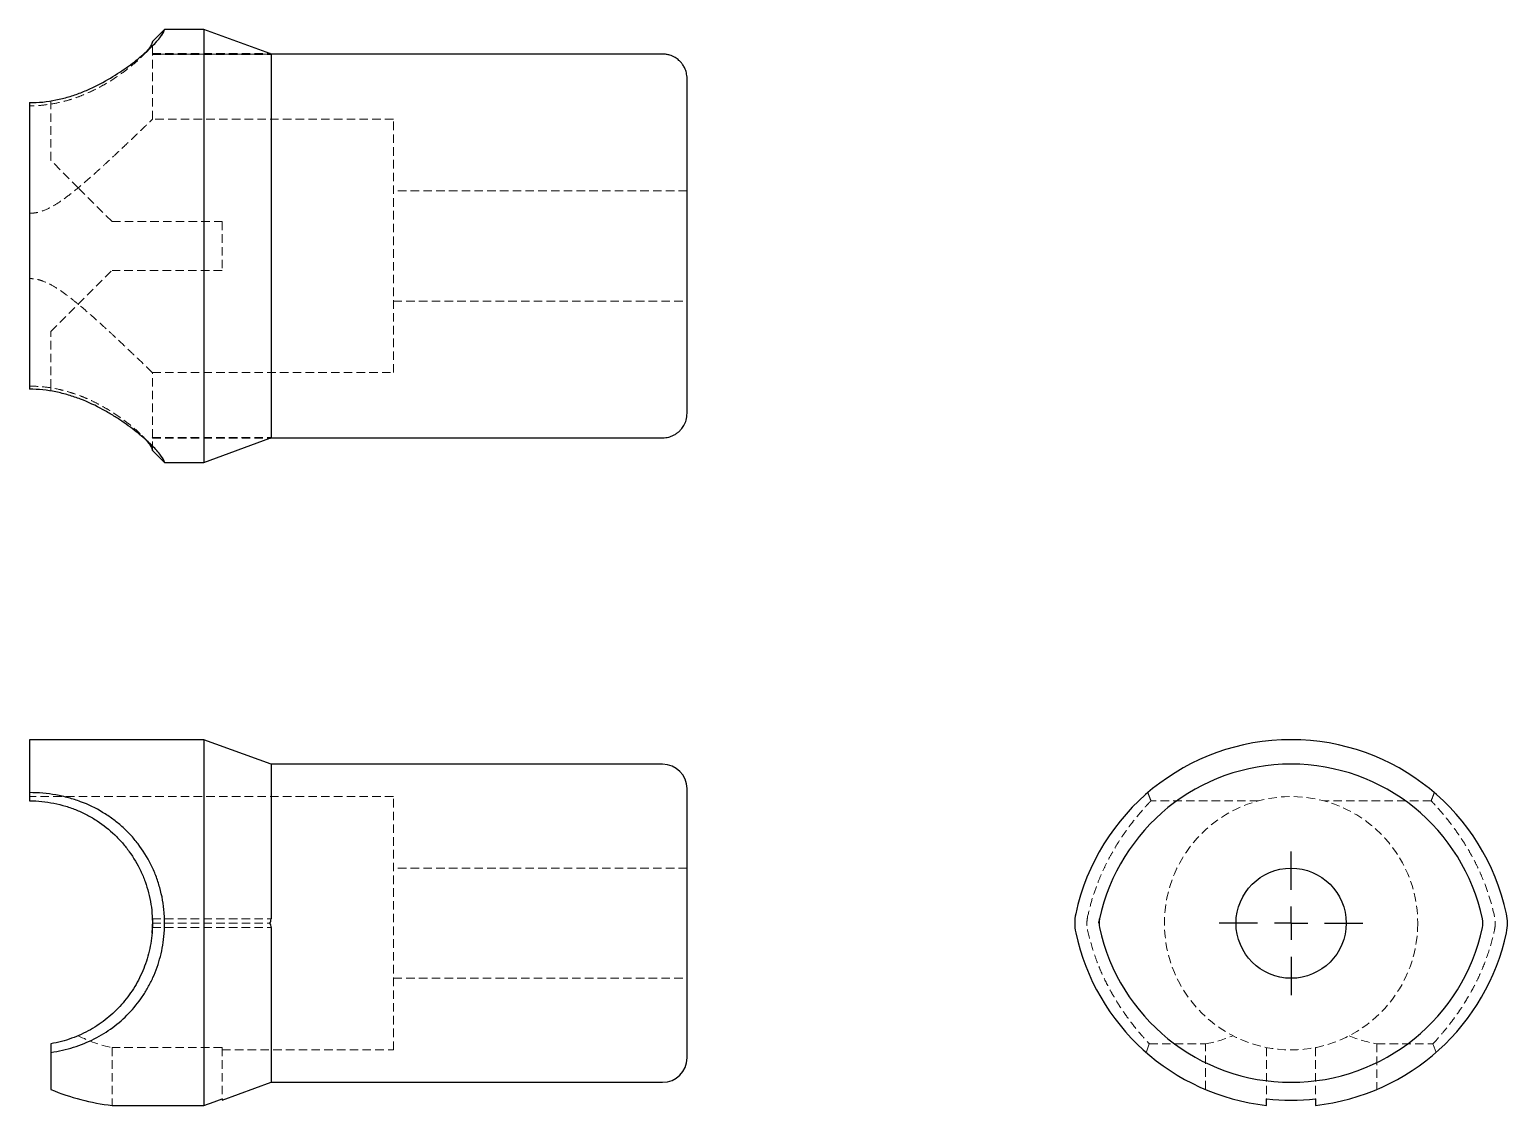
# Model space of a CAD drawing. Header units: millimetres. Extents: x 35 to 255, y 30 to 190.
import ezdxf

# ---------------------------------------------------------------- set-up
doc = ezdxf.new("R2010")
doc.units = ezdxf.units.MM
doc.linetypes.add('HIDDEN', pattern=[1.905, 1.27, -0.635])
doc.layers.add('10', color=7, linetype='Continuous')

# ---------------------------------------------------------------- blocks, each defined once
blk = doc.blocks.new('SW_CENTERMARKSYMBOL_0')
at = {"layer": '10', "color": 0}
for p, q in [((0, 5), (0, 10.72)), ((0, 0), (0, 2.5)), ((-5, 0), (-10.72, 0)), ((0, 0), (-2.5, 0)), ((0, 0), (0, -2.5)), ((0, 0), (2.5, 0)), ((5, 0), (10.72, 0)), ((0, -5), (0, -10.72))]:
    blk.add_line(p, q, dxfattribs=at)

msp = doc.modelspace()

# ---------------------------------------------------------------- linework, layer by layer
at = {"color": 7, "linetype": 'Continuous', "lineweight": 25}
for p, q in [((54.83, 190.3), (52.99, 188.46)), ((60.68, 190.3), (54.82, 190.3)), ((70.55, 186.71), (60.68, 190.3)), ((60.68, 190.3), (60.68, 190.15)), ((60.68, 190.15), (60.68, 125.85)), ((129.18, 186.65), (70.67, 186.65)), ((132.83, 133.02), (132.83, 182.98)), ((34.66, 179.39), (34.66, 136.61)), ((60.68, 125.7), (70.55, 129.29)), ((70.67, 129.35), (129.18, 129.35)), ((52.99, 127.54), (54.83, 125.7)), ((60.68, 125.85), (60.68, 125.7)), ((54.82, 125.7), (60.68, 125.7)), ((60.68, 84.3), (34.66, 84.3)), ((34.66, 84.3), (34.66, 76.39)), ((70.72, 80.65), (60.68, 84.3)), ((60.68, 84.3), (60.68, 58.31)), ((129.18, 80.65), (70.72, 80.65)), ((34.66, 76.39), (34.66, 75.17)), ((132.83, 56.9), (132.83, 76.99)), ((52.95, 58.13), (52.98, 57.51)), ((60.68, 58.31), (60.68, 55.49)), ((52.96, 56.3), (52.92, 55.43)), ((60.68, 55.49), (60.68, 29.7)), ((132.83, 36.8), (132.83, 56.9)), ((37.84, 38.9), (37.84, 37.62)), ((37.84, 37.62), (37.84, 32.09)), ((63.41, 30.49), (70.72, 33.15)), ((70.72, 33.15), (129.18, 33.15)), ((46.97, 29.7), (60.68, 29.7)), ((63.41, 30.7), (63.41, 30.49)), ((219.35, 29.7), (219.35, 30.7)), ((226.65, 30.7), (226.65, 29.7))]:
    msp.add_line(p, q, dxfattribs=at)
at = {"color": 7, "linetype": 'HIDDEN', "lineweight": 18}
for p, q in [((53, 186.71), (53, 188.47)), ((52.99, 186.58), (70.72, 186.58)), ((52.99, 186.58), (70.72, 186.58)), ((53, 186.71), (70.55, 186.71)), ((70.67, 186.65), (53, 186.65)), ((53, 176.89), (53, 186.61)), ((37.84, 179.64), (37.84, 179.17)), ((37.84, 170.79), (37.84, 179.17)), ((88.99, 176.91), (52.99, 176.91)), ((88.99, 139.09), (88.99, 176.91)), ((41.93, 166.69), (37.84, 170.79)), ((46.97, 161.65), (41.93, 166.69)), ((132.83, 166.22), (88.99, 166.22)), ((46.97, 161.65), (63.41, 161.65)), ((63.41, 161.65), (63.41, 154.35)), ((41.93, 149.31), (46.97, 154.35)), ((63.41, 154.35), (46.97, 154.35)), ((37.84, 145.21), (41.93, 149.31)), ((41.93, 149.31), (42.01, 149.24)), ((88.99, 149.78), (132.83, 149.78)), ((37.84, 136.83), (37.84, 145.21)), ((53, 139.09), (88.99, 139.09)), ((53, 129.39), (53, 139.09)), ((37.84, 136.83), (37.84, 136.36)), ((51.48, 129.66), (51.43, 129.72)), ((52.99, 129.42), (53, 129.39)), ((52.99, 129.42), (53, 129.35)), ((52.99, 129.42), (70.72, 129.42)), ((53, 129.35), (70.67, 129.35)), ((53, 129.29), (70.55, 129.29)), ((53, 127.53), (53, 129.29)), ((70.72, 129.42), (70.7, 129.38)), ((88.99, 75.81), (34.66, 75.81)), ((88.99, 37.99), (88.99, 75.81)), ((201.61, 76.39), (201.61, 76.39)), ((218.12, 75.17), (202.08, 75.17)), ((218.12, 75.17), (202.08, 75.17)), ((218.12, 75.16), (218.12, 75.17)), ((243.92, 75.17), (227.88, 75.17)), ((227.88, 75.17), (227.88, 75.16)), ((243.92, 75.17), (227.88, 75.17)), ((244.39, 76.39), (244.39, 76.39)), ((132.83, 65.12), (88.99, 65.12)), ((52.99, 57.54), (70.72, 57.54)), ((52.99, 56.25), (70.72, 56.25)), ((52.99, 56.25), (70.72, 56.25)), ((53, 56.9), (70.55, 56.9)), ((88.99, 48.68), (132.83, 48.68)), ((63.41, 38.35), (46.97, 38.35)), ((46.97, 38.35), (46.97, 29.7)), ((63.41, 38.35), (63.41, 30.7)), ((63.41, 37.99), (88.99, 37.99)), ((201.83, 38.9), (201.36, 37.62)), ((201.83, 38.9), (210.21, 38.9)), ((210.21, 32.09), (210.21, 38.9)), ((219.35, 38.35), (219.35, 30.7)), ((226.65, 38.35), (226.65, 30.7)), ((235.79, 38.9), (244.17, 38.9)), ((235.79, 38.9), (235.79, 32.09)), ((244.64, 37.62), (244.17, 38.9))]:
    msp.add_line(p, q, dxfattribs=at)
at = {"color": 7, "linetype": 'Continuous', "lineweight": 25, "flags": 128}
for points in [[(70.72, 186.58), (70.72, 186.16), (70.72, 185.63), (70.72, 185.01), (70.72, 184.28), (70.72, 183.46), (70.72, 182.55), (70.72, 181.55), (70.72, 180.46), (70.72, 179.29), (70.72, 178.04), (70.72, 176.72), (70.72, 175.33), (70.72, 173.87), (70.72, 172.36), (70.72, 170.8), (70.72, 169.19), (70.72, 167.54), (70.72, 165.85), (70.72, 164.14), (70.72, 162.4), (70.72, 160.65), (70.72, 158.88), (70.72, 157.12), (70.72, 155.35), (70.72, 153.6), (70.72, 151.86), (70.72, 150.15), (70.72, 148.46), (70.72, 146.81), (70.72, 145.2), (70.72, 143.64), (70.72, 142.13), (70.72, 140.67), (70.72, 139.28), (70.72, 137.96), (70.72, 136.71), (70.72, 135.54), (70.72, 134.45), (70.72, 133.45), (70.72, 132.54), (70.72, 131.72), (70.72, 130.99), (70.72, 130.37), (70.72, 129.84), (70.72, 129.42)], [(70.72, 80.65), (70.72, 80.63), (70.72, 80.53), (70.72, 80.31), (70.72, 79.99), (70.72, 79.57), (70.72, 79.05), (70.72, 78.42), (70.72, 77.69), (70.72, 76.87), (70.72, 75.96), (70.72, 74.96), (70.72, 73.87), (70.72, 72.7), (70.72, 71.45), (70.72, 70.12), (70.72, 68.73), (70.72, 67.28), (70.72, 65.77), (70.72, 64.21), (70.72, 62.59), (70.72, 60.94), (70.72, 59.26), (70.72, 57.54)], [(70.72, 56.25), (70.72, 54.54), (70.72, 52.85), (70.72, 51.2), (70.72, 49.59), (70.72, 48.03), (70.72, 46.52), (70.72, 45.06), (70.72, 43.67), (70.72, 42.35), (70.72, 41.1), (70.72, 39.93), (70.72, 38.84), (70.72, 37.84), (70.72, 36.92), (70.72, 36.1), (70.72, 35.38), (70.72, 34.75), (70.72, 34.22), (70.72, 33.8), (70.72, 33.48), (70.72, 33.27), (70.72, 33.16), (70.72, 33.15)], [(60.68, 29.7), (62.22, 30.26), (63.41, 30.7)]]:
    msp.add_lwpolyline(points, dxfattribs=at)
at = {"color": 7, "linetype": 'HIDDEN', "lineweight": 18, "flags": 128}
for points in [[(201.61, 76.39), (201.88, 75.71), (202.08, 75.17)], [(243.92, 75.17), (244.18, 75.85), (244.39, 76.39)]]:
    msp.add_lwpolyline(points, dxfattribs=at)
at = {"color": 7, "linetype": 'HIDDEN', "lineweight": 18}
msp.add_circle((223, 56.9), 18.91, dxfattribs=at)
at = {"color": 7, "linetype": 'Continuous', "lineweight": 25}
msp.add_circle((223, 56.9), 8.22, dxfattribs=at)
for centre, radius, start, end in [((223, 51.42), 32.88, 12.0948, 167.9052), ((129.18, 76.99), 3.65, 0, 90), ((223, 51.42), 29.23, 12.0948, 167.9052), ((197.43, 56.9), 6.73, 167.9049, 192.0948), ((248.57, 56.9), 6.73, 347.9052, 12.0948), ((223, 62.38), 32.88, 192.0948, 263.6206), ((223, 62.38), 29.23, 192.0948, 347.9052), ((223, 62.38), 32.88, 276.3794, 347.9052), ((129.18, 36.8), 3.65, 270, 0), ((50.63, 62.38), 32.88, 247.1146, 263.6206), ((223, 62.38), 31.89, 263.4209, 276.5791)]:
    msp.add_arc(centre, radius, start, end, dxfattribs=at)
at = {"color": 7, "linetype": 'HIDDEN', "lineweight": 18}
for centre, radius, start, end in [((50.63, 56.9), 18.91, 242.6232, 258.8583), ((207.11, 56.9), 18.27, 279.7878, 293.2077), ((238.89, 56.9), 18.27, 246.7923, 260.2122)]:
    msp.add_arc(centre, radius, start, end, dxfattribs=at)
at = {"color": 7, "linetype": 'Continuous', "lineweight": 25}
for points, knots in [([(34.66, 179.39), (36, 179.38), (37.32, 179.53), (39.24, 179.92), (39.88, 180.08), (41.12, 180.44), (41.71, 180.65), (42.88, 181.1), (43.44, 181.34), (44.54, 181.86), (45.08, 182.14), (46.63, 182.98), (47.58, 183.57), (48.89, 184.46), (49.31, 184.76), (50.12, 185.36), (50.5, 185.66), (51.59, 186.54), (52.23, 187.1), (53.04, 187.88), (53.29, 188.14), (53.73, 188.61), (53.93, 188.84), (54.44, 189.48), (54.67, 189.84), (54.77, 190.12)], [0, 0, 0, 0, 0.125, 0.125, 0.1875, 0.1875, 0.25, 0.25, 0.3125, 0.3125, 0.375, 0.375, 0.5, 0.5, 0.5625, 0.5625, 0.625, 0.625, 0.75, 0.75, 0.8125, 0.8125, 0.875, 0.875, 1, 1, 1, 1]), ([(54.78, 190.15), (54.8, 190.22), (54.83, 190.31), (54.82, 190.29), (54.82, 190.29)], [0, 0, 0, 0, 0.748919, 1, 1, 1, 1]), ([(52.97, 188.37), (52.9, 188.17), (52.76, 187.8), (52.32, 187.27), (52.11, 187.02)], [0, 0, 0, 0, 0.532748, 1, 1, 1, 1]), ([(53, 188.47), (53, 188.47), (53, 188.47), (52.99, 188.42), (52.98, 188.38)], [0, 0, 0, 0, 0.340578, 1, 1, 1, 1]), ([(132.83, 182.98), (132.81, 183.28), (132.77, 183.81), (132.52, 184.49), (132.25, 184.98), (131.95, 185.37), (131.57, 185.76), (131, 186.18), (130.35, 186.46), (129.72, 186.62), (129.36, 186.64), (129.18, 186.65)], [0, 0, 0, 0, 0.1548368, 0.2803042, 0.3753034, 0.4453681, 0.5366082, 0.6594636, 0.8139441, 0.9030343, 1, 1, 1, 1]), ([(54.77, 125.88), (54.67, 126.16), (54.44, 126.52), (53.93, 127.15), (53.73, 127.38), (53.29, 127.86), (53.04, 128.11), (52.23, 128.9), (51.59, 129.46), (50.5, 130.34), (50.11, 130.64), (49.31, 131.24), (48.89, 131.54), (48.01, 132.14), (47.55, 132.43), (46.59, 133.02), (46.09, 133.31), (44.54, 134.16), (43.45, 134.68), (41.7, 135.35), (41.1, 135.56), (39.85, 135.93), (39.22, 136.08), (37.31, 136.47), (36.01, 136.62), (34.66, 136.61)], [0, 0, 0, 0, 0.125, 0.125, 0.1875, 0.1875, 0.25, 0.25, 0.375, 0.375, 0.4375, 0.4375, 0.5, 0.5, 0.5625, 0.5625, 0.625, 0.625, 0.75, 0.75, 0.8125, 0.8125, 0.875, 0.875, 1, 1, 1, 1]), ([(129.18, 129.35), (129.48, 129.38), (130.04, 129.42), (130.73, 129.69), (131.23, 129.98), (131.62, 130.29), (132, 130.67), (132.4, 131.24), (132.75, 132.04), (132.8, 132.67), (132.83, 133.02)], [0, 0, 0, 0, 0.1595751, 0.2889285, 0.3874768, 0.4589972, 0.5485965, 0.6691819, 0.8199642, 1, 1, 1, 1]), ([(52.14, 128.95), (52.34, 128.7), (52.76, 128.19), (52.9, 127.82), (52.97, 127.63)], [0, 0, 0, 0, 0.487, 1, 1, 1, 1]), ([(70.55, 129.29), (70.6, 129.31), (70.65, 129.33), (70.7, 129.37), (70.72, 129.4), (70.72, 129.42)], [0, 0, 0, 0, 0.5, 0.5, 1, 1, 1, 1]), ([(52.98, 127.62), (52.99, 127.58), (53, 127.52), (53, 127.53), (53, 127.53)], [0, 0, 0, 0, 0.692552, 1, 1, 1, 1]), ([(54.82, 125.71), (54.82, 125.71), (54.83, 125.71), (54.8, 125.79), (54.78, 125.85)], [0, 0, 0, 0, 0.368401, 1, 1, 1, 1]), ([(54.77, 58.44), (54.67, 59.75), (54.44, 61), (53.93, 62.83), (53.73, 63.43), (53.29, 64.58), (53.04, 65.14), (52.23, 66.77), (51.59, 67.78), (50.5, 69.21), (50.11, 69.67), (49.31, 70.53), (48.89, 70.95), (48.01, 71.73), (47.55, 72.1), (46.59, 72.81), (46.09, 73.14), (44.54, 74.08), (43.45, 74.61), (41.7, 75.26), (41.1, 75.45), (39.85, 75.79), (39.22, 75.93), (37.31, 76.27), (36.01, 76.4), (34.66, 76.39)], [0, 0, 0, 0, 0.125, 0.125, 0.1875, 0.1875, 0.25, 0.25, 0.375, 0.375, 0.4375, 0.4375, 0.5, 0.5, 0.5625, 0.5625, 0.625, 0.625, 0.75, 0.75, 0.8125, 0.8125, 0.875, 0.875, 1, 1, 1, 1]), ([(34.66, 75.17), (35.91, 75.17), (37.12, 75.05), (38.9, 74.69), (39.49, 74.54), (40.63, 74.2), (41.19, 74), (42.26, 73.55), (42.78, 73.31), (43.8, 72.77), (44.29, 72.48), (45.71, 71.55), (46.57, 70.86), (47.77, 69.71), (48.15, 69.31), (48.88, 68.47), (49.23, 68.03), (50.21, 66.67), (50.77, 65.72), (51.5, 64.18), (51.71, 63.66), (52.11, 62.57), (52.28, 62.01), (52.72, 60.31), (52.9, 59.14), (52.97, 57.93)], [0, 0, 0, 0, 0.125, 0.125, 0.1875, 0.1875, 0.25, 0.25, 0.3125, 0.3125, 0.375, 0.375, 0.5, 0.5, 0.5625, 0.5625, 0.625, 0.625, 0.75, 0.75, 0.8125, 0.8125, 0.875, 0.875, 1, 1, 1, 1]), ([(52.98, 57.84), (52.99, 57.53), (53, 57.21), (53, 56.58), (52.99, 56.27), (52.98, 55.96)], [0, 0, 0, 0, 0.5, 0.5, 1, 1, 1, 1]), ([(54.78, 55.49), (54.81, 55.95), (54.83, 56.42), (54.83, 57.37), (54.81, 57.84), (54.78, 58.31)], [0, 0, 0, 0, 0.5, 0.5, 1, 1, 1, 1]), ([(70.55, 56.9), (70.6, 57), (70.65, 57.1), (70.7, 57.32), (70.72, 57.43), (70.72, 57.54)], [0, 0, 0, 0, 0.5, 0.5, 1, 1, 1, 1]), ([(194.29, 56.9), (194.31, 57), (194.33, 57.1), (194.37, 57.32), (194.4, 57.43), (194.42, 57.54)], [0, 0, 0, 0, 0.5, 0.5, 1, 1, 1, 1]), ([(52.97, 55.87), (52.91, 54.79), (52.76, 53.74), (52.4, 52.22), (52.26, 51.72), (51.94, 50.73), (51.76, 50.25), (51.16, 48.85), (50.7, 47.96), (49.9, 46.7), (49.62, 46.3), (49.02, 45.5), (48.7, 45.12), (47.72, 44.01), (47, 43.33), (45.85, 42.39), (45.45, 42.1), (44.62, 41.53), (44.19, 41.26), (42.86, 40.51), (41.93, 40.08), (39.96, 39.36), (38.92, 39.08), (37.84, 38.9)], [0, 0, 0, 0, 0.125, 0.125, 0.1875, 0.1875, 0.25, 0.25, 0.375, 0.375, 0.4375, 0.4375, 0.5, 0.5, 0.625, 0.625, 0.6875, 0.6875, 0.75, 0.75, 0.875, 0.875, 1, 1, 1, 1]), ([(37.84, 37.62), (39.02, 37.79), (40.14, 38.05), (41.77, 38.56), (42.3, 38.75), (43.34, 39.17), (43.84, 39.4), (45.3, 40.15), (46.22, 40.71), (47.93, 41.98), (48.74, 42.69), (50.22, 44.22), (50.89, 45.04), (51.79, 46.37), (52.07, 46.83), (52.61, 47.78), (52.86, 48.28), (53.54, 49.79), (53.91, 50.83), (54.34, 52.48), (54.46, 53.04), (54.65, 54.19), (54.72, 54.77), (54.77, 55.35)], [0, 0, 0, 0, 0.125, 0.125, 0.1875, 0.1875, 0.25, 0.25, 0.375, 0.375, 0.5, 0.5, 0.625, 0.625, 0.6875, 0.6875, 0.75, 0.75, 0.875, 0.875, 0.9375, 0.9375, 1, 1, 1, 1])]:
    msp.add_open_spline(points, degree=3, knots=knots, dxfattribs=at)
at = {"color": 7, "linetype": 'HIDDEN', "lineweight": 18}
for points, knots in [([(54.77, 190.12), (54.67, 189.92), (54.48, 189.52), (53.87, 188.77), (53.36, 188.2), (53.07, 187.93), (53.02, 187.88)], [0, 0, 0, 0, 0.351974, 0.711054, 0.951798, 1, 1, 1, 1]), ([(51.44, 186.3), (51.71, 186.56), (52.25, 187.1), (52.79, 187.64), (53.06, 187.91)], [0, 0, 0, 0, 0.497308, 1, 1, 1, 1]), ([(52.11, 187.02), (52.08, 186.98), (51.92, 186.77), (51.45, 186.3), (50.77, 185.64), (49.95, 184.94), (49.02, 184.2), (48, 183.45), (46.87, 182.71), (45.64, 181.97), (44.39, 181.32), (43.18, 180.75), (41.99, 180.27), (40.75, 179.84), (39.13, 179.4), (37.5, 179.1), (35.9, 178.94), (35.07, 178.92), (34.66, 178.92)], [0, 0, 0, 0, 0.015231, 0.083791, 0.15236, 0.222877, 0.293399, 0.363145, 0.432891, 0.504413, 0.575927, 0.631939, 0.687943, 0.745389, 0.802825, 0.899889, 0.949948, 1, 1, 1, 1]), ([(53, 186.65), (53, 186.64), (53, 186.62), (52.99, 186.6), (52.99, 186.58)], [0, 0, 0, 0, 0.137437, 1, 1, 1, 1]), ([(53, 186.61), (53, 186.62), (53, 186.64), (52.99, 186.6), (52.99, 186.58)], [0, 0, 0, 0, 0.577276, 1, 1, 1, 1]), ([(34.66, 162.88), (34.97, 162.89), (35.61, 162.92), (36.71, 163.22), (37.92, 163.79), (39.39, 164.71), (40.94, 165.87), (42.58, 167.23), (44.16, 168.6), (45.58, 169.88), (46.83, 171.04), (47.93, 172.07), (48.97, 173.05), (49.85, 173.88), (50.57, 174.57), (51.15, 175.13), (51.68, 175.63), (52.12, 176.06), (52.48, 176.41), (52.76, 176.67), (52.93, 176.84), (53.02, 176.93), (52.99, 176.9), (52.99, 176.89)], [0, 0, 0, 0, 0.02856, 0.05813, 0.10452, 0.151984, 0.219965, 0.287988, 0.35786, 0.427726, 0.483755, 0.539777, 0.59722, 0.654649, 0.695923, 0.737191, 0.779513, 0.821828, 0.86319, 0.904546, 0.94758, 0.990611, 1, 1, 1, 1]), ([(53, 139.09), (53, 139.09), (52.85, 139.24), (52.41, 139.66), (52.23, 139.84), (51.81, 140.25), (51.57, 140.48), (51.17, 140.86), (51.03, 140.99), (50.74, 141.27), (50.59, 141.42), (50.11, 141.87), (49.78, 142.18), (48.73, 143.18), (47.96, 143.9), (46.72, 145.06), (46.3, 145.45), (45.43, 146.25), (44.98, 146.65), (43.62, 147.87), (42.67, 148.7), (41.17, 149.93), (40.66, 150.33), (39.6, 151.12), (39.05, 151.51), (37.9, 152.2), (37.3, 152.52), (36.35, 152.87), (36.02, 152.97), (35.35, 153.1), (35.01, 153.13), (34.66, 153.12)], [0, 0, 0, 0, 0.125, 0.125, 0.1875, 0.1875, 0.25, 0.25, 0.28125, 0.28125, 0.3125, 0.3125, 0.375, 0.375, 0.5, 0.5, 0.5625, 0.5625, 0.625, 0.625, 0.75, 0.75, 0.8125, 0.8125, 0.875, 0.875, 0.9375, 0.9375, 0.96875, 0.96875, 1, 1, 1, 1]), ([(34.66, 137.08), (35.4, 137.06), (36.88, 137.01), (38.78, 136.67), (40.34, 136.27), (41.6, 135.87), (42.81, 135.4), (44.08, 134.84), (45.36, 134.18), (46.65, 133.42), (47.85, 132.65), (48.95, 131.86), (49.92, 131.09), (50.79, 130.34), (51.52, 129.63), (51.98, 129.16), (52.13, 128.96), (52.14, 128.95)], [0, 0, 0, 0, 0.088998, 0.180462, 0.236341, 0.292228, 0.349702, 0.407184, 0.479456, 0.55174, 0.626087, 0.700435, 0.773404, 0.846366, 0.921613, 0.996847, 1, 1, 1, 1]), ([(53.05, 128.1), (52.78, 128.37), (52.24, 128.91), (51.7, 129.45), (51.43, 129.71)], [0, 0, 0, 0, 0.502791, 1, 1, 1, 1]), ([(53.05, 128.1), (52.77, 128.37), (52.26, 128.88), (51.76, 129.38), (51.53, 129.62)], [0, 0, 0, 0, 0.534725, 1, 1, 1, 1]), ([(202.08, 75.16), (202.06, 75.14), (202.01, 75.09), (201.67, 74.74), (201.27, 74.3), (200.87, 73.84), (200.4, 73.3), (199.84, 72.62), (199.18, 71.79), (198.42, 70.78), (197.65, 69.65), (196.86, 68.41), (196.09, 67.09), (195.34, 65.67), (194.63, 64.14), (193.9, 62.35), (193.2, 60.29), (192.82, 58.72), (192.63, 57.93)], [0, 0, 0, 0, 0.072431, 0.149254, 0.196187, 0.243128, 0.291402, 0.339681, 0.400384, 0.461097, 0.523542, 0.585989, 0.647277, 0.708559, 0.771761, 0.834951, 0.916688, 1, 1, 1, 1]), ([(202.09, 75.16), (202.01, 75.36), (201.85, 75.78), (201.69, 76.19), (201.61, 76.4)], [0, 0, 0, 0, 0.5, 1, 1, 1, 1]), ([(244.39, 76.41), (244.31, 76.2), (244.15, 75.78), (243.99, 75.37), (243.91, 75.16)], [0, 0, 0, 0, 0.5, 1, 1, 1, 1]), ([(253.37, 57.93), (253.17, 58.76), (252.76, 60.44), (252.02, 62.55), (251.3, 64.3), (250.64, 65.71), (249.94, 67.05), (249.2, 68.32), (248.45, 69.49), (247.71, 70.58), (246.97, 71.59), (246.32, 72.43), (245.75, 73.12), (245.27, 73.68), (244.84, 74.17), (244.4, 74.66), (244.1, 74.98), (243.94, 75.14), (243.92, 75.16), (243.92, 75.16)], [0, 0, 0, 0, 0.087461, 0.176937, 0.234403, 0.291875, 0.350982, 0.410092, 0.468552, 0.527011, 0.58696, 0.646901, 0.69385, 0.740792, 0.788941, 0.837083, 0.91844, 0.960399, 1, 1, 1, 1]), ([(52.98, 57.51), (52.99, 57.41), (53.02, 57), (52.98, 56.6), (52.96, 56.3)], [0, 0, 0, 0, 0.252681, 1, 1, 1, 1]), ([(192.62, 57.84), (192.56, 57.53), (192.52, 57.21), (192.52, 56.58), (192.56, 56.27), (192.62, 55.96)], [0, 0, 0, 0, 0.5, 0.5, 1, 1, 1, 1]), ([(253.38, 55.96), (253.44, 56.27), (253.48, 56.58), (253.48, 57.21), (253.44, 57.53), (253.38, 57.84)], [0, 0, 0, 0, 0.5, 0.5, 1, 1, 1, 1]), ([(192.63, 55.87), (192.87, 54.79), (193.15, 53.74), (193.64, 52.22), (193.81, 51.72), (194.19, 50.73), (194.38, 50.25), (194.99, 48.85), (195.42, 47.96), (196.1, 46.7), (196.33, 46.3), (196.8, 45.5), (197.03, 45.12), (197.74, 44.01), (198.21, 43.33), (198.9, 42.39), (199.12, 42.1), (199.56, 41.53), (199.78, 41.26), (200.4, 40.51), (200.77, 40.08), (201.4, 39.36), (201.66, 39.08), (201.83, 38.9)], [0, 0, 0, 0, 0.125, 0.125, 0.1875, 0.1875, 0.25, 0.25, 0.375, 0.375, 0.4375, 0.4375, 0.5, 0.5, 0.625, 0.625, 0.6875, 0.6875, 0.75, 0.75, 0.875, 0.875, 1, 1, 1, 1]), ([(244.17, 38.9), (244.34, 39.08), (244.6, 39.36), (245.23, 40.07), (245.61, 40.51), (246.43, 41.51), (246.87, 42.07), (247.55, 43.01), (247.79, 43.33), (248.26, 44.02), (248.5, 44.38), (249.2, 45.49), (249.67, 46.27), (250.35, 47.53), (250.57, 47.96), (251, 48.86), (251.22, 49.32), (251.82, 50.72), (252.19, 51.7), (252.85, 53.73), (253.13, 54.79), (253.37, 55.87)], [0, 0, 0, 0, 0.125, 0.125, 0.25, 0.25, 0.375, 0.375, 0.4375, 0.4375, 0.5, 0.5, 0.625, 0.625, 0.6875, 0.6875, 0.75, 0.75, 0.875, 0.875, 1, 1, 1, 1])]:
    msp.add_open_spline(points, degree=3, knots=knots, dxfattribs=at)
at = {"color": 7, "linetype": 'Continuous', "lineweight": 25}
for points in [[(54.77, 190.12), (54.77, 190.13), (54.78, 190.14), (54.78, 190.15)], [(52.98, 188.38), (52.98, 188.38), (52.97, 188.37), (52.97, 188.37)], [(70.72, 186.58), (70.72, 186.63), (70.66, 186.67), (70.55, 186.71)], [(52.97, 127.63), (52.97, 127.63), (52.98, 127.62), (52.98, 127.62)], [(52.98, 127.62), (52.98, 127.62), (52.97, 127.63), (52.97, 127.63)], [(53, 127.54), (53, 127.55), (52.99, 127.58), (52.98, 127.62)], [(54.78, 125.85), (54.78, 125.86), (54.77, 125.87), (54.77, 125.88)], [(52.97, 57.93), (52.97, 57.9), (52.98, 57.87), (52.98, 57.84)], [(54.78, 58.31), (54.78, 58.35), (54.77, 58.4), (54.77, 58.44)], [(194.42, 57.54), (194.33, 57.12), (194.33, 56.68), (194.42, 56.25)], [(251.58, 56.25), (251.67, 56.68), (251.67, 57.12), (251.58, 57.54)], [(52.98, 55.96), (52.98, 55.93), (52.97, 55.9), (52.97, 55.87)], [(54.77, 55.35), (54.77, 55.4), (54.78, 55.44), (54.78, 55.49)], [(70.72, 56.25), (70.72, 56.48), (70.66, 56.7), (70.55, 56.9)]]:
    msp.add_open_spline(points, degree=3, dxfattribs=at)
at = {"color": 7, "linetype": 'HIDDEN', "lineweight": 18}
for points in [[(52.99, 186.58), (53, 186.63), (53, 186.67), (53, 186.71)], [(53, 129.29), (53, 129.33), (53, 129.37), (52.99, 129.42)], [(192.63, 57.93), (192.63, 57.9), (192.62, 57.87), (192.62, 57.84)], [(253.38, 57.84), (253.38, 57.87), (253.37, 57.9), (253.37, 57.93)], [(192.62, 55.96), (192.62, 55.93), (192.63, 55.9), (192.63, 55.87)], [(253.37, 55.87), (253.37, 55.9), (253.38, 55.93), (253.38, 55.96)]]:
    msp.add_open_spline(points, degree=3, dxfattribs=at)

# ---------------------------------------------------------------- block references
at = {"layer": '10'}
msp.add_blockref('SW_CENTERMARKSYMBOL_0', (223, 56.9), dxfattribs=at)

doc.saveas('drawing.dxf')
